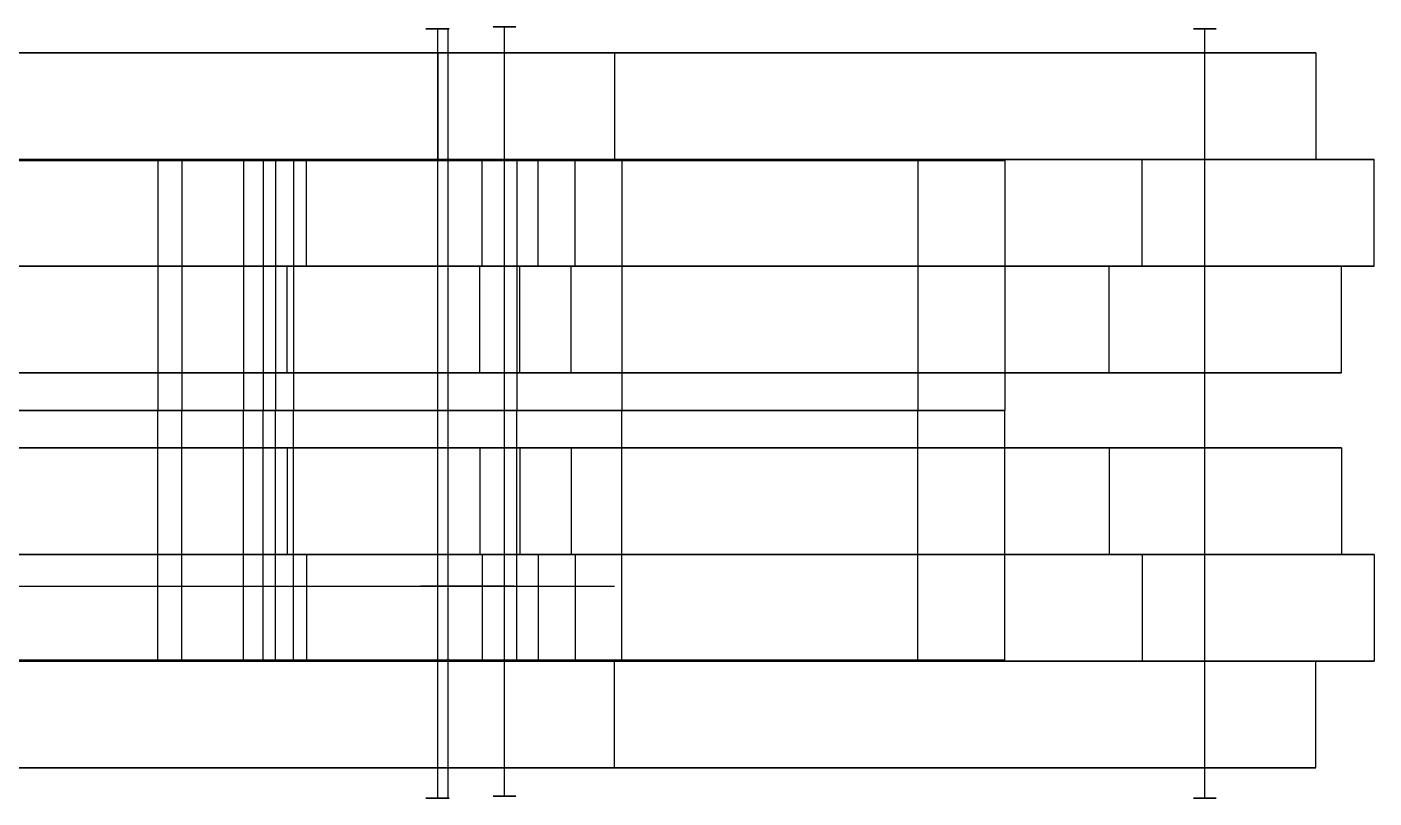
# Model space of a CAD drawing. Header units: millimetres. Extents: x -102 to 102, y -142 to -79.
# Drawn here: x 53.54 to 101.53, y -124.64 to -97.18 of the extents above; entities that cross this region are included whole.
import ezdxf

# ---------------------------------------------------------------- set-up
doc = ezdxf.new("R2010")
doc.units = ezdxf.units.MM
doc.header["$MEASUREMENT"] = 0
doc.layers.add('螺桿', color=5, linetype='Continuous', true_color=0x0000ff)
doc.layers.add('預設值', color=7, linetype='Continuous', true_color=0x000000)

msp = doc.modelspace()

# ---------------------------------------------------------------- linework, layer by layer
at = {"layer": '螺桿'}
for points in [[(68.542, -97.244, 68.177), (68.542, -97.244, 67.777), (68.142, -97.244, 67.777), (67.742, -97.244, 67.777), (67.742, -97.244, 68.177), (67.742, -97.244, 68.577), (68.142, -97.244, 68.577), (68.542, -97.244, 68.577), (68.542, -97.244, 68.177)], [(68.177, -97.244, -68.542), (67.777, -97.244, -68.542), (67.777, -97.244, -68.142), (67.777, -97.244, -67.742), (68.177, -97.244, -67.742), (68.577, -97.244, -67.742), (68.577, -97.244, -68.142), (68.577, -97.244, -68.542), (68.177, -97.244, -68.542)], [(70.55, -97.179, -0.328), (70.15, -97.179, -0.328), (70.15, -97.179, 0.072), (70.15, -97.179, 0.472), (70.55, -97.179, 0.472), (70.95, -97.179, 0.472), (70.95, -97.179, 0.072), (70.95, -97.179, -0.328), (70.55, -97.179, -0.328)], [(95.5, -97.244, -0.4), (95.1, -97.244, -0.4), (95.1, -97.244), (95.1, -97.244, 0.4), (95.5, -97.244, 0.4), (95.9, -97.244, 0.4), (95.9, -97.244), (95.9, -97.244, -0.4), (95.5, -97.244, -0.4)], [(68.542, -124.644, 68.177), (68.542, -124.644, 67.777), (68.142, -124.644, 67.777), (67.742, -124.644, 67.777), (67.742, -124.644, 68.177), (67.742, -124.644, 68.577), (68.142, -124.644, 68.577), (68.542, -124.644, 68.577), (68.542, -124.644, 68.177)], [(68.177, -124.644, -68.542), (67.777, -124.644, -68.542), (67.777, -124.644, -68.142), (67.777, -124.644, -67.742), (68.177, -124.644, -67.742), (68.577, -124.644, -67.742), (68.577, -124.644, -68.142), (68.577, -124.644, -68.542), (68.177, -124.644, -68.542)], [(70.55, -124.579, -0.328), (70.15, -124.579, -0.328), (70.15, -124.579, 0.072), (70.15, -124.579, 0.472), (70.55, -124.579, 0.472), (70.95, -124.579, 0.472), (70.95, -124.579, 0.072), (70.95, -124.579, -0.328), (70.55, -124.579, -0.328)], [(95.5, -124.644, -0.4), (95.1, -124.644, -0.4), (95.1, -124.644), (95.1, -124.644, 0.4), (95.5, -124.644, 0.4), (95.9, -124.644, 0.4), (95.9, -124.644), (95.9, -124.644, -0.4), (95.5, -124.644, -0.4)]]:
    msp.add_rational_spline(points, [1, 0.707106781187, 1, 0.707106781187, 1, 0.707106781187, 1, 0.707106781187, 1], degree=2, knots=[0, 0, 0, 0.628319, 0.628319, 1.256637, 1.256637, 1.884956, 1.884956, 2.513274, 2.513274, 2.513274], dxfattribs=at)
for points in [[(68.177, -124.644, -68.542), (68.177, -110.944, -68.542), (68.177, -97.244, -68.542)], [(68.542, -124.644, 68.177), (68.542, -110.944, 68.177), (68.542, -97.244, 68.177)], [(70.55, -124.579, -0.328), (70.55, -110.879, -0.328), (70.55, -97.179, -0.328)], [(95.5, -124.644, -0.4), (95.5, -110.944, -0.4), (95.5, -97.244, -0.4)]]:
    msp.add_open_spline(points, degree=2, dxfattribs=at)
at = {"layer": '預設值'}
for p, q in [((-4.45, -101.9, -100), (74.471, -101.9, -68.213)), ((70.886, -101.9, -69.657), (67.561, -101.9, -61.401)), ((-4.45, -117.1, -100), (74.471, -117.1, -68.213)), ((70.886, -117.1, -69.657), (67.561, -117.1, -61.401))]:
    msp.add_line(p, q, dxfattribs=at)
for points in [[(4.45, -98.1, -4.45), (51.95, -98.1, -4.45), (99.45, -98.1, -4.45)], [(99.45, -98.1, 4.45), (51.95, -98.1, 4.45), (4.45, -98.1, 4.45)], [(68.178, -98.1, 74.506), (36.34, -98.1, 42.668), (4.502, -98.1, 10.831)], [(4.502, -98.1, -10.831), (36.34, -98.1, -42.668), (68.178, -98.1, -74.506)], [(10.795, -98.1, 4.537), (42.633, -98.1, 36.375), (74.471, -98.1, 68.213)], [(74.471, -98.1, -68.213), (42.633, -98.1, -36.375), (10.795, -98.1, -4.537)], [(74.471, -98.1, 68.213), (71.324, -98.1, 71.359), (68.178, -98.1, 74.506)], [(68.178, -98.1, 74.506), (68.178, -100, 74.506), (68.178, -101.9, 74.506)], [(68.178, -98.1, -74.506), (68.178, -100, -74.506), (68.178, -101.9, -74.506)], [(68.178, -98.1, -74.506), (71.324, -98.1, -71.359), (74.471, -98.1, -68.213)], [(74.471, -98.1, 68.213), (74.471, -100, 68.213), (74.471, -101.9, 68.213)], [(74.471, -98.1, -68.213), (74.471, -100, -68.213), (74.471, -101.9, -68.213)], [(99.45, -98.1, -4.45), (99.45, -100, -4.45), (99.45, -101.9, -4.45)], [(99.45, -98.1, -4.45), (99.45, -98.1), (99.45, -98.1, 4.45)], [(99.45, -98.1, 4.45), (99.45, -100, 4.45), (99.45, -101.9, 4.45)], [(62.394, -101.936, -58.203), (24.935, -101.936, -64.596), (-12.523, -101.936, -70.988)], [(-11.884, -101.936, -74.734), (25.574, -101.936, -68.342), (63.033, -101.936, -61.949)], [(69.753, -101.9, 63.495), (32.626, -101.9, 78.381), (-4.501, -101.9, 93.268)], [(-2.963, -101.936, 85.275), (28.044, -101.936, 63.308), (59.052, -101.936, 41.341)], [(-1.189, -101.9, 101.528), (35.938, -101.9, 86.642), (73.065, -101.9, 71.755)], [(61.248, -101.936, 44.442), (30.241, -101.936, 66.409), (-0.766, -101.936, 88.376)], [(4.45, -101.9, -4.45), (51.95, -101.9, -4.45), (99.45, -101.9, -4.45)], [(99.45, -101.9, 4.45), (51.95, -101.9, 4.45), (4.45, -101.9, 4.45)], [(68.178, -101.9, 74.506), (36.34, -101.9, 42.668), (4.502, -101.9, 10.831)], [(4.502, -101.9, -10.831), (36.34, -101.9, -42.668), (68.178, -101.9, -74.506)], [(10.795, -101.9, 4.537), (42.633, -101.9, 36.375), (74.471, -101.9, 68.213)], [(74.471, -101.9, -68.213), (42.633, -101.9, -36.375), (10.795, -101.9, -4.537)], [(85.275, -101.936, 2.963), (63.308, -101.936, -28.044), (41.341, -101.936, -59.052)], [(44.442, -101.936, -61.248), (66.409, -101.936, -30.241), (88.376, -101.936, 0.766)], [(61.949, -101.936, 63.033), (60.076, -101.936, 62.713), (58.203, -101.936, 62.394)], [(58.203, -101.936, 62.394), (58.203, -106.386, 62.394), (58.203, -110.836, 62.394)], [(58.203, -101.936, 62.394), (64.596, -101.936, 24.935), (70.988, -101.936, -12.523)], [(59.052, -101.936, 41.341), (59.052, -106.386, 41.341), (59.052, -110.836, 41.341)], [(59.052, -101.936, 41.341), (60.15, -101.936, 42.891), (61.248, -101.936, 44.442)], [(61.248, -101.936, 44.442), (61.248, -106.386, 44.442), (61.248, -110.836, 44.442)], [(61.949, -101.936, 63.033), (61.949, -106.386, 63.033), (61.949, -110.836, 63.033)], [(74.734, -101.936, -11.884), (68.342, -101.936, 25.574), (61.949, -101.936, 63.033)], [(63.033, -101.936, -61.949), (62.713, -101.936, -60.076), (62.394, -101.936, -58.203)], [(62.394, -101.936, -58.203), (62.394, -106.386, -58.203), (62.394, -110.836, -58.203)], [(63.033, -101.936, -61.949), (63.033, -106.386, -61.949), (63.033, -110.836, -61.949)], [(63.495, -105.7, -69.753), (63.495, -103.8, -69.753), (63.495, -101.9, -69.753)], [(71.755, -101.9, -73.065), (67.625, -101.9, -71.409), (63.495, -101.9, -69.753)], [(63.495, -101.9, -69.753), (78.381, -101.9, -32.626), (93.268, -101.9, 4.501)], [(74.471, -101.9, 68.213), (71.324, -101.9, 71.359), (68.178, -101.9, 74.506)], [(68.178, -101.9, -74.506), (71.324, -101.9, -71.359), (74.471, -101.9, -68.213)], [(69.753, -105.7, 63.495), (69.753, -103.8, 63.495), (69.753, -101.9, 63.495)], [(73.065, -101.9, 71.755), (71.409, -101.9, 67.625), (69.753, -101.9, 63.495)], [(70.988, -101.936, -12.523), (70.988, -106.386, -12.523), (70.988, -110.836, -12.523)], [(70.988, -101.936, -12.523), (72.861, -101.936, -12.204), (74.734, -101.936, -11.884)], [(71.755, -105.7, -73.065), (71.755, -103.8, -73.065), (71.755, -101.9, -73.065)], [(101.528, -101.9, 1.189), (86.642, -101.9, -35.938), (71.755, -101.9, -73.065)], [(73.065, -105.7, 71.755), (73.065, -103.8, 71.755), (73.065, -101.9, 71.755)], [(74.734, -101.936, -11.884), (74.734, -106.386, -11.884), (74.734, -110.836, -11.884)], [(88.376, -101.936, 0.766), (86.825, -101.936, 1.865), (85.275, -101.936, 2.963)], [(85.275, -101.936, 2.963), (85.275, -106.386, 2.963), (85.275, -110.836, 2.963)], [(88.376, -101.936, 0.766), (88.376, -106.386, 0.766), (88.376, -110.836, 0.766)], [(93.268, -101.9, 4.501), (97.398, -101.9, 2.845), (101.528, -101.9, 1.189)], [(93.268, -105.7, 4.501), (93.268, -103.8, 4.501), (93.268, -101.9, 4.501)], [(99.45, -101.9, -4.45), (99.45, -101.9), (99.45, -101.9, 4.45)], [(101.528, -105.7, 1.189), (101.528, -103.8, 1.189), (101.528, -101.9, 1.189)], [(-4.786, -105.7, -92.087), (32.44, -105.7, -77.449), (69.666, -105.7, -62.812)], [(69.753, -105.7, 63.495), (32.626, -105.7, 78.381), (-4.501, -105.7, 93.268)], [(72.922, -105.7, -71.095), (35.697, -105.7, -85.732), (-1.529, -105.7, -100.369)], [(-1.189, -105.7, 101.528), (35.938, -105.7, 86.642), (73.065, -105.7, 71.755)], [(62.812, -105.7, 69.666), (66.953, -105.7, 71.294), (71.095, -105.7, 72.922)], [(62.812, -109.5, 69.666), (62.812, -107.6, 69.666), (62.812, -105.7, 69.666)], [(92.087, -105.7, -4.786), (77.449, -105.7, 32.44), (62.812, -105.7, 69.666)], [(71.755, -105.7, -73.065), (67.625, -105.7, -71.409), (63.495, -105.7, -69.753)], [(63.495, -105.7, -69.753), (78.381, -105.7, -32.626), (93.268, -105.7, 4.501)], [(69.666, -105.7, -62.812), (71.294, -105.7, -66.953), (72.922, -105.7, -71.095)], [(69.666, -109.5, -62.812), (69.666, -107.6, -62.812), (69.666, -105.7, -62.812)], [(73.065, -105.7, 71.755), (71.409, -105.7, 67.625), (69.753, -105.7, 63.495)], [(71.095, -109.5, 72.922), (71.095, -107.6, 72.922), (71.095, -105.7, 72.922)], [(71.095, -105.7, 72.922), (85.732, -105.7, 35.697), (100.369, -105.7, -1.529)], [(101.528, -105.7, 1.189), (86.642, -105.7, -35.938), (71.755, -105.7, -73.065)], [(72.922, -109.5, -71.095), (72.922, -107.6, -71.095), (72.922, -105.7, -71.095)], [(92.087, -109.5, -4.786), (92.087, -107.6, -4.786), (92.087, -105.7, -4.786)], [(100.369, -105.7, -1.529), (96.228, -105.7, -3.157), (92.087, -105.7, -4.786)], [(93.268, -105.7, 4.501), (97.398, -105.7, 2.845), (101.528, -105.7, 1.189)], [(100.369, -109.5, -1.529), (100.369, -107.6, -1.529), (100.369, -105.7, -1.529)], [(-4.786, -109.5, -92.087), (32.44, -109.5, -77.449), (69.666, -109.5, -62.812)], [(72.922, -109.5, -71.095), (35.697, -109.5, -85.732), (-1.529, -109.5, -100.369)], [(62.812, -109.5, 69.666), (66.953, -109.5, 71.294), (71.095, -109.5, 72.922)], [(92.087, -109.5, -4.786), (77.449, -109.5, 32.44), (62.812, -109.5, 69.666)], [(69.666, -109.5, -62.812), (71.294, -109.5, -66.953), (72.922, -109.5, -71.095)], [(71.095, -109.5, 72.922), (85.732, -109.5, 35.697), (100.369, -109.5, -1.529)], [(100.369, -109.5, -1.529), (96.228, -109.5, -3.157), (92.087, -109.5, -4.786)], [(62.394, -110.836, -58.203), (24.935, -110.836, -64.596), (-12.523, -110.836, -70.988)], [(-12.523, -110.836, -70.988), (24.935, -110.836, -64.596), (62.394, -110.836, -58.203)], [(-11.884, -110.836, -74.734), (25.574, -110.836, -68.342), (63.033, -110.836, -61.949)], [(63.033, -110.836, -61.949), (25.574, -110.836, -68.342), (-11.884, -110.836, -74.734)], [(-2.963, -110.836, 85.275), (28.044, -110.836, 63.308), (59.052, -110.836, 41.341)], [(59.052, -110.836, 41.341), (28.044, -110.836, 63.308), (-2.963, -110.836, 85.275)], [(61.248, -110.836, 44.442), (30.241, -110.836, 66.409), (-0.766, -110.836, 88.376)], [(-0.766, -110.836, 88.376), (30.241, -110.836, 66.409), (61.248, -110.836, 44.442)], [(85.275, -110.836, 2.963), (63.308, -110.836, -28.044), (41.341, -110.836, -59.052)], [(41.341, -110.836, -59.052), (63.308, -110.836, -28.044), (85.275, -110.836, 2.963)], [(44.442, -110.836, -61.248), (66.409, -110.836, -30.241), (88.376, -110.836, 0.766)], [(88.376, -110.836, 0.766), (66.409, -110.836, -30.241), (44.442, -110.836, -61.248)], [(61.949, -110.836, 63.033), (60.076, -110.836, 62.713), (58.203, -110.836, 62.394)], [(58.203, -110.836, 62.394), (64.596, -110.836, 24.935), (70.988, -110.836, -12.523)], [(58.203, -119.736, 62.394), (58.203, -115.286, 62.394), (58.203, -110.836, 62.394)], [(70.988, -110.836, -12.523), (64.596, -110.836, 24.935), (58.203, -110.836, 62.394)], [(58.203, -110.836, 62.394), (60.076, -110.836, 62.713), (61.949, -110.836, 63.033)], [(59.052, -110.836, 41.341), (60.15, -110.836, 42.891), (61.248, -110.836, 44.442)], [(59.052, -119.736, 41.341), (59.052, -115.286, 41.341), (59.052, -110.836, 41.341)], [(61.248, -110.836, 44.442), (60.15, -110.836, 42.891), (59.052, -110.836, 41.341)], [(61.248, -119.736, 44.442), (61.248, -115.286, 44.442), (61.248, -110.836, 44.442)], [(74.734, -110.836, -11.884), (68.342, -110.836, 25.574), (61.949, -110.836, 63.033)], [(61.949, -110.836, 63.033), (68.342, -110.836, 25.574), (74.734, -110.836, -11.884)], [(61.949, -119.736, 63.033), (61.949, -115.286, 63.033), (61.949, -110.836, 63.033)], [(63.033, -110.836, -61.949), (62.713, -110.836, -60.076), (62.394, -110.836, -58.203)], [(62.394, -119.736, -58.203), (62.394, -115.286, -58.203), (62.394, -110.836, -58.203)], [(62.394, -110.836, -58.203), (62.713, -110.836, -60.076), (63.033, -110.836, -61.949)], [(63.033, -119.736, -61.949), (63.033, -115.286, -61.949), (63.033, -110.836, -61.949)], [(70.988, -110.836, -12.523), (72.861, -110.836, -12.204), (74.734, -110.836, -11.884)], [(70.988, -119.736, -12.523), (70.988, -115.286, -12.523), (70.988, -110.836, -12.523)], [(74.734, -110.836, -11.884), (72.861, -110.836, -12.204), (70.988, -110.836, -12.523)], [(74.734, -119.736, -11.884), (74.734, -115.286, -11.884), (74.734, -110.836, -11.884)], [(88.376, -110.836, 0.766), (86.825, -110.836, 1.865), (85.275, -110.836, 2.963)], [(85.275, -119.736, 2.963), (85.275, -115.286, 2.963), (85.275, -110.836, 2.963)], [(85.275, -110.836, 2.963), (86.825, -110.836, 1.865), (88.376, -110.836, 0.766)], [(88.376, -119.736, 0.766), (88.376, -115.286, 0.766), (88.376, -110.836, 0.766)], [(69.666, -112.172, -62.812), (32.44, -112.172, -77.449), (-4.786, -112.172, -92.087)], [(-1.529, -112.172, -100.369), (35.697, -112.172, -85.732), (72.922, -112.172, -71.095)], [(62.812, -112.172, 69.666), (77.449, -112.172, 32.44), (92.087, -112.172, -4.786)], [(62.812, -112.172, 69.666), (62.812, -114.072, 69.666), (62.812, -115.972, 69.666)], [(71.095, -112.172, 72.922), (66.953, -112.172, 71.294), (62.812, -112.172, 69.666)], [(69.666, -112.172, -62.812), (69.666, -114.072, -62.812), (69.666, -115.972, -62.812)], [(72.922, -112.172, -71.095), (71.294, -112.172, -66.953), (69.666, -112.172, -62.812)], [(100.369, -112.172, -1.529), (85.732, -112.172, 35.697), (71.095, -112.172, 72.922)], [(71.095, -112.172, 72.922), (71.095, -114.072, 72.922), (71.095, -115.972, 72.922)], [(72.922, -112.172, -71.095), (72.922, -114.072, -71.095), (72.922, -115.972, -71.095)], [(92.087, -112.172, -4.786), (92.087, -114.072, -4.786), (92.087, -115.972, -4.786)], [(92.087, -112.172, -4.786), (96.228, -112.172, -3.157), (100.369, -112.172, -1.529)], [(100.369, -112.172, -1.529), (100.369, -114.072, -1.529), (100.369, -115.972, -1.529)], [(69.666, -115.972, -62.812), (32.44, -115.972, -77.449), (-4.786, -115.972, -92.087)], [(-4.501, -115.972, 93.268), (32.626, -115.972, 78.381), (69.753, -115.972, 63.495)], [(-1.529, -115.972, -100.369), (35.697, -115.972, -85.732), (72.922, -115.972, -71.095)], [(73.065, -115.972, 71.755), (35.938, -115.972, 86.642), (-1.189, -115.972, 101.528)], [(62.812, -115.972, 69.666), (77.449, -115.972, 32.44), (92.087, -115.972, -4.786)], [(71.095, -115.972, 72.922), (66.953, -115.972, 71.294), (62.812, -115.972, 69.666)], [(93.268, -115.972, 4.501), (78.381, -115.972, -32.626), (63.495, -115.972, -69.753)], [(63.495, -115.972, -69.753), (63.495, -117.872, -69.753), (63.495, -119.772, -69.753)], [(63.495, -115.972, -69.753), (67.625, -115.972, -71.409), (71.755, -115.972, -73.065)], [(72.922, -115.972, -71.095), (71.294, -115.972, -66.953), (69.666, -115.972, -62.812)], [(69.753, -115.972, 63.495), (69.753, -117.872, 63.495), (69.753, -119.772, 63.495)], [(69.753, -115.972, 63.495), (71.409, -115.972, 67.625), (73.065, -115.972, 71.755)], [(100.369, -115.972, -1.529), (85.732, -115.972, 35.697), (71.095, -115.972, 72.922)], [(71.755, -115.972, -73.065), (71.755, -117.872, -73.065), (71.755, -119.772, -73.065)], [(71.755, -115.972, -73.065), (86.642, -115.972, -35.938), (101.528, -115.972, 1.189)], [(73.065, -115.972, 71.755), (73.065, -117.872, 71.755), (73.065, -119.772, 71.755)], [(92.087, -115.972, -4.786), (96.228, -115.972, -3.157), (100.369, -115.972, -1.529)], [(93.268, -115.972, 4.501), (93.268, -117.872, 4.501), (93.268, -119.772, 4.501)], [(101.528, -115.972, 1.189), (97.398, -115.972, 2.845), (93.268, -115.972, 4.501)], [(101.528, -115.972, 1.189), (101.528, -117.872, 1.189), (101.528, -119.772, 1.189)], [(-12.523, -119.736, -70.988), (24.935, -119.736, -64.596), (62.394, -119.736, -58.203)], [(63.033, -119.736, -61.949), (25.574, -119.736, -68.342), (-11.884, -119.736, -74.734)], [(-4.501, -119.772, 93.268), (32.626, -119.772, 78.381), (69.753, -119.772, 63.495)], [(59.052, -119.736, 41.341), (28.044, -119.736, 63.308), (-2.963, -119.736, 85.275)], [(73.065, -119.772, 71.755), (35.938, -119.772, 86.642), (-1.189, -119.772, 101.528)], [(-0.766, -119.736, 88.376), (30.241, -119.736, 66.409), (61.248, -119.736, 44.442)], [(4.45, -119.772, 4.45), (51.95, -119.772, 4.45), (99.45, -119.772, 4.45)], [(99.45, -119.772, -4.45), (51.95, -119.772, -4.45), (4.45, -119.772, -4.45)], [(4.502, -119.772, 10.831), (36.34, -119.772, 42.668), (68.178, -119.772, 74.506)], [(68.178, -119.772, -74.506), (36.34, -119.772, -42.668), (4.502, -119.772, -10.831)], [(74.471, -119.772, 68.213), (42.633, -119.772, 36.375), (10.795, -119.772, 4.537)], [(10.795, -119.772, -4.537), (42.633, -119.772, -36.375), (74.471, -119.772, -68.213)], [(41.341, -119.736, -59.052), (63.308, -119.736, -28.044), (85.275, -119.736, 2.963)], [(88.376, -119.736, 0.766), (66.409, -119.736, -30.241), (44.442, -119.736, -61.248)], [(70.988, -119.736, -12.523), (64.596, -119.736, 24.935), (58.203, -119.736, 62.394)], [(58.203, -119.736, 62.394), (60.076, -119.736, 62.713), (61.949, -119.736, 63.033)], [(61.248, -119.736, 44.442), (60.15, -119.736, 42.891), (59.052, -119.736, 41.341)], [(61.949, -119.736, 63.033), (68.342, -119.736, 25.574), (74.734, -119.736, -11.884)], [(62.394, -119.736, -58.203), (62.713, -119.736, -60.076), (63.033, -119.736, -61.949)], [(93.268, -119.772, 4.501), (78.381, -119.772, -32.626), (63.495, -119.772, -69.753)], [(63.495, -119.772, -69.753), (67.625, -119.772, -71.409), (71.755, -119.772, -73.065)], [(68.178, -123.572, 74.506), (68.178, -121.672, 74.506), (68.178, -119.772, 74.506)], [(68.178, -119.772, 74.506), (71.324, -119.772, 71.359), (74.471, -119.772, 68.213)], [(68.178, -123.572, -74.506), (68.178, -121.672, -74.506), (68.178, -119.772, -74.506)], [(74.471, -119.772, -68.213), (71.324, -119.772, -71.359), (68.178, -119.772, -74.506)], [(69.753, -119.772, 63.495), (71.409, -119.772, 67.625), (73.065, -119.772, 71.755)], [(74.734, -119.736, -11.884), (72.861, -119.736, -12.204), (70.988, -119.736, -12.523)], [(71.755, -119.772, -73.065), (86.642, -119.772, -35.938), (101.528, -119.772, 1.189)], [(74.471, -123.572, 68.213), (74.471, -121.672, 68.213), (74.471, -119.772, 68.213)], [(74.471, -123.572, -68.213), (74.471, -121.672, -68.213), (74.471, -119.772, -68.213)], [(85.275, -119.736, 2.963), (86.825, -119.736, 1.865), (88.376, -119.736, 0.766)], [(101.528, -119.772, 1.189), (97.398, -119.772, 2.845), (93.268, -119.772, 4.501)], [(99.45, -123.572, 4.45), (99.45, -121.672, 4.45), (99.45, -119.772, 4.45)], [(99.45, -123.572, -4.45), (99.45, -121.672, -4.45), (99.45, -119.772, -4.45)], [(99.45, -119.772, 4.45), (99.45, -119.772), (99.45, -119.772, -4.45)], [(4.45, -123.572, 4.45), (51.95, -123.572, 4.45), (99.45, -123.572, 4.45)], [(99.45, -123.572, -4.45), (51.95, -123.572, -4.45), (4.45, -123.572, -4.45)], [(4.502, -123.572, 10.831), (36.34, -123.572, 42.668), (68.178, -123.572, 74.506)], [(68.178, -123.572, -74.506), (36.34, -123.572, -42.668), (4.502, -123.572, -10.831)], [(74.471, -123.572, 68.213), (42.633, -123.572, 36.375), (10.795, -123.572, 4.537)], [(10.795, -123.572, -4.537), (42.633, -123.572, -36.375), (74.471, -123.572, -68.213)], [(68.178, -123.572, 74.506), (71.324, -123.572, 71.359), (74.471, -123.572, 68.213)], [(74.471, -123.572, -68.213), (71.324, -123.572, -71.359), (68.178, -123.572, -74.506)], [(99.45, -123.572, 4.45), (99.45, -123.572), (99.45, -123.572, -4.45)]]:
    msp.add_open_spline(points, degree=2, dxfattribs=at)

doc.saveas('drawing.dxf')
